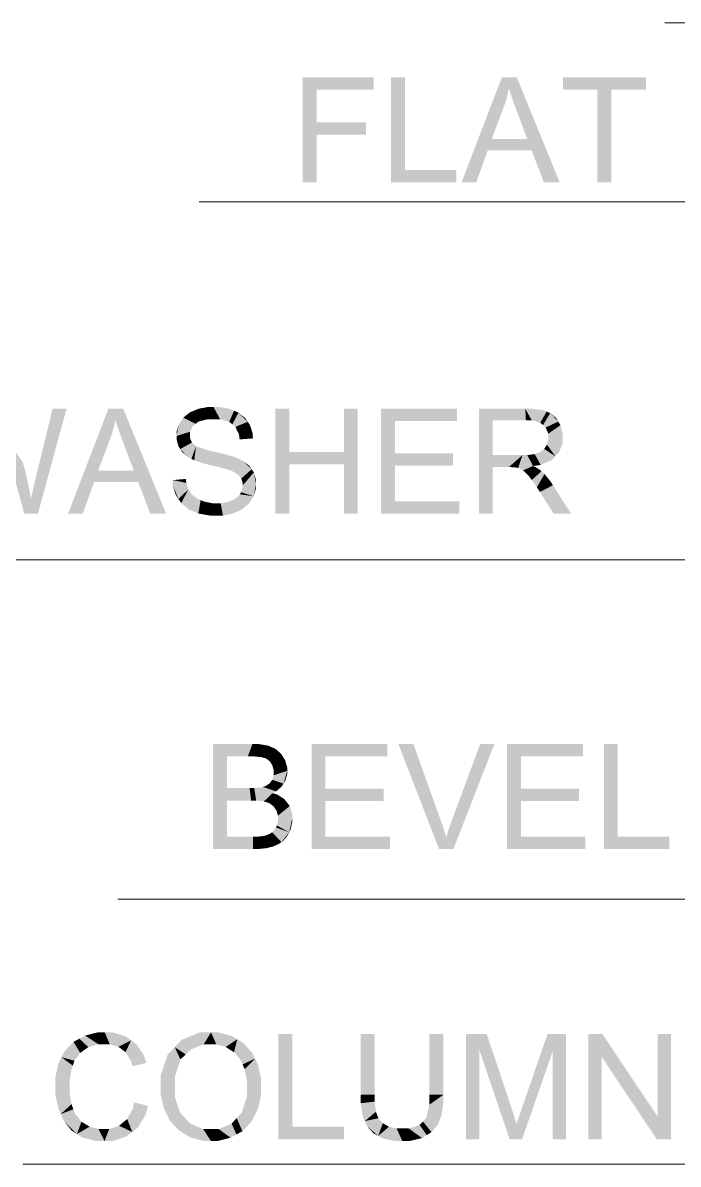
# Model space of a CAD drawing. Header units: millimetres. Extents: x 2 to 579, y 1 to 405.
# Drawn here: x 168.24 to 173.63, y 101.98 to 111.36 of the extents above; entities that cross this region are included whole.
import ezdxf

# ---------------------------------------------------------------- set-up
doc = ezdxf.new("R2010")
doc.units = ezdxf.units.MM
doc.linetypes.add('XKITLINE00', pattern=[0])
doc.layers.add('LinkedObject', color=7, linetype='Continuous', lineweight=0)

# ---------------------------------------------------------------- blocks, each defined once
blk = doc.blocks.new('*A4')
at = {"layer": 'LinkedObject'}
for points in [[(170.6577, 110.5455), (170.5437, 110.0513), (170.5437, 110.9153)], [(170.6577, 110.5455), (170.5437, 110.9153), (170.6577, 110.8133)], [(171.126, 110.8133), (170.5437, 110.9153), (171.126, 110.9153)], [(170.6577, 110.8133), (170.5437, 110.9153), (171.126, 110.8133)], [(171.3835, 110.9153), (171.2694, 110.0513), (171.2694, 110.9153)], [(171.3835, 110.1532), (171.2694, 110.0513), (171.3835, 110.9153)], [(172.1821, 110.9153), (172.1935, 110.6592), (171.8503, 110.0513)], [(172.1935, 110.6592), (172.1821, 110.9153), (172.2083, 110.7002)], [(172.2083, 110.7002), (172.1821, 110.9153), (172.2316, 110.7829)], [(172.2316, 110.7829), (172.1821, 110.9153), (172.2401, 110.8245)], [(172.3052, 110.9153), (172.2401, 110.8245), (172.1821, 110.9153)], [(172.2401, 110.8245), (172.3052, 110.9153), (172.2504, 110.7893)], [(172.2504, 110.7893), (172.3052, 110.9153), (172.2811, 110.6994)], [(172.2811, 110.6994), (172.3052, 110.9153), (172.3014, 110.6448)], [(172.3014, 110.6448), (172.3052, 110.9153), (172.3918, 110.4064)], [(172.3918, 110.4064), (172.3052, 110.9153), (172.4274, 110.3131)], [(172.4274, 110.3131), (172.3052, 110.9153), (172.6575, 110.0513)], [(172.6846, 110.9153), (172.9689, 110.8133), (172.6846, 110.8133)], [(173.0829, 110.8133), (172.9689, 110.8133), (172.6846, 110.9153)], [(173.0829, 110.8133), (172.6846, 110.9153), (173.3689, 110.9153)], [(173.0829, 110.8133), (173.3689, 110.9153), (173.3689, 110.8133)], [(172.9689, 110.0513), (173.0829, 110.8133), (173.0829, 110.0513)], [(172.9689, 110.8133), (173.0829, 110.8133), (172.9689, 110.0513)], [(171.8503, 110.0513), (172.1935, 110.6592), (172.0982, 110.4064)], [(170.6577, 110.4435), (170.5437, 110.0513), (170.6577, 110.5455)], [(171.0629, 110.4435), (170.6577, 110.5455), (171.0629, 110.5455)], [(170.6577, 110.4435), (170.6577, 110.5455), (171.0629, 110.4435)], [(170.5437, 110.0513), (170.6577, 110.4435), (170.6577, 110.0513)], [(172.0658, 110.3131), (171.8503, 110.0513), (172.0982, 110.4064)], [(172.0982, 110.4064), (172.4274, 110.3131), (172.0658, 110.3131)], [(172.3918, 110.4064), (172.4274, 110.3131), (172.0982, 110.4064)], [(171.8503, 110.0513), (172.0658, 110.3131), (171.971, 110.0513)], [(172.4274, 110.3131), (172.6575, 110.0513), (172.5274, 110.0513)], [(171.2694, 110.0513), (171.3835, 110.1532), (171.8085, 110.0513)], [(171.8085, 110.0513), (171.3835, 110.1532), (171.8085, 110.1532)], [(168.5996, 108.1887), (168.3496, 107.6332), (168.4847, 108.1887)], [(168.3637, 107.3247), (168.3496, 107.6332), (168.5996, 108.1887)], [(168.9437, 108.1887), (168.9552, 107.9326), (168.6119, 107.3247)], [(168.9552, 107.9326), (168.9437, 108.1887), (168.9699, 107.9736)], [(168.9699, 107.9736), (168.9437, 108.1887), (168.9932, 108.0563)], [(168.9932, 108.0563), (168.9437, 108.1887), (169.0018, 108.098)], [(169.0668, 108.1887), (169.0018, 108.098), (168.9437, 108.1887)], [(169.0018, 108.098), (169.0668, 108.1887), (169.0121, 108.0627)], [(169.0121, 108.0627), (169.0668, 108.1887), (169.0427, 107.9728)], [(169.0427, 107.9728), (169.0668, 108.1887), (169.063, 107.9182)], [(169.063, 107.9182), (169.0668, 108.1887), (169.1534, 107.6798)], [(169.1534, 107.6798), (169.0668, 108.1887), (169.189, 107.5865)], [(169.189, 107.5865), (169.0668, 108.1887), (169.4192, 107.3247)], [(169.6148, 108.1591), (169.6622, 108.0642), (169.5607, 108.1159)], [(169.6859, 108.0833), (169.6148, 108.1591), (169.6505, 108.1739)], [(169.6622, 108.0642), (169.6148, 108.1591), (169.6859, 108.0833)], [(169.6861, 108.1886), (169.7614, 108.1023), (169.6505, 108.1739)], [(169.6505, 108.1739), (169.7614, 108.1023), (169.6859, 108.0833)], [(169.7653, 108.2034), (169.7614, 108.1023), (169.6861, 108.1886)], [(169.8088, 108.2034), (169.7614, 108.1023), (169.7653, 108.2034)], [(169.7614, 108.1023), (169.8088, 108.2034), (169.8132, 108.1023)], [(169.8088, 108.2034), (169.863, 108.1023), (169.8132, 108.1023)], [(169.9414, 108.1879), (169.8088, 108.2034), (169.8568, 108.2034)], [(169.9781, 108.1724), (169.8088, 108.2034), (169.9414, 108.1879)], [(169.9382, 108.0813), (169.8088, 108.2034), (169.9781, 108.1724)], [(169.863, 108.1023), (169.8088, 108.2034), (169.9382, 108.0813)], [(169.9781, 108.1724), (169.9637, 108.0604), (169.9382, 108.0813)], [(170.0147, 108.1569), (169.9637, 108.0604), (169.9781, 108.1724)], [(169.9637, 108.0604), (170.0147, 108.1569), (169.9892, 108.0394)], [(169.9892, 108.0394), (170.0147, 108.1569), (170.0908, 108.0813)], [(170.0908, 108.0813), (170.0147, 108.1569), (170.0711, 108.1114)], [(170.433, 107.8336), (170.3189, 107.3247), (170.3189, 108.1887)], [(170.433, 107.8336), (170.3189, 108.1887), (170.433, 108.1887)], [(170.9963, 108.1887), (170.8823, 107.8336), (170.8823, 108.1887)], [(170.8823, 107.7316), (170.8823, 107.8336), (170.9963, 108.1887)], [(170.8823, 107.7316), (170.9963, 108.1887), (170.9963, 107.3247)], [(171.3022, 107.8223), (171.1881, 107.3247), (171.1881, 108.1887)], [(171.3022, 107.8223), (171.1881, 108.1887), (171.3022, 108.0867)], [(171.8128, 108.0867), (171.1881, 108.1887), (171.8128, 108.1887)], [(171.3022, 108.0867), (171.1881, 108.1887), (171.8128, 108.0867)], [(172.1066, 107.8076), (171.9925, 107.3247), (171.9925, 108.1887)], [(171.9925, 108.1887), (172.1066, 108.0936), (172.1066, 107.8076)], [(172.3796, 108.0936), (171.9925, 108.1887), (172.3749, 108.1887)], [(172.1066, 108.0936), (171.9925, 108.1887), (172.3796, 108.0936)], [(172.3749, 108.1887), (172.4276, 108.0936), (172.3796, 108.0936)], [(172.5202, 108.177), (172.3749, 108.1887), (172.4325, 108.1887)], [(172.5502, 108.1654), (172.3749, 108.1887), (172.5202, 108.177)], [(172.4978, 108.0739), (172.3749, 108.1887), (172.5502, 108.1654)], [(172.4276, 108.0936), (172.3749, 108.1887), (172.4978, 108.0739)], [(172.5502, 108.1654), (172.52, 108.0541), (172.4978, 108.0739)], [(172.5802, 108.1538), (172.52, 108.0541), (172.5502, 108.1654)], [(172.52, 108.0541), (172.5802, 108.1538), (172.5423, 108.0344)], [(172.5423, 108.0344), (172.5802, 108.1538), (172.6461, 108.0832)], [(172.6461, 108.0832), (172.5802, 108.1538), (172.6282, 108.1126)], [(169.5421, 108.0874), (169.5051, 107.965), (169.5236, 108.059)], [(169.6385, 108.0452), (169.5051, 107.965), (169.5421, 108.0874)], [(169.5236, 108.059), (169.5051, 107.965), (169.5051, 107.9978)], [(169.5607, 108.1159), (169.6622, 108.0642), (169.5421, 108.0874)], [(169.5421, 108.0874), (169.6622, 108.0642), (169.6385, 108.0452)], [(170.0908, 108.0813), (170.019, 107.9774), (169.9892, 108.0394)], [(170.1105, 108.0512), (170.019, 107.9774), (170.0908, 108.0813)], [(172.6461, 108.0832), (172.5645, 107.984), (172.5423, 108.0344)], [(172.664, 108.0537), (172.5645, 107.984), (172.6461, 108.0832)], [(172.682, 107.9886), (172.5645, 107.984), (172.664, 108.0537)], [(168.2386, 107.7509), (168.252, 107.3247), (168.0715, 107.9827)], [(169.6148, 107.9994), (169.5051, 107.965), (169.6385, 108.0452)], [(169.5051, 107.965), (169.6148, 107.9994), (169.6148, 107.9726)], [(169.6148, 107.9493), (169.5051, 107.965), (169.6148, 107.9726)], [(169.5051, 107.965), (169.6148, 107.9493), (169.5051, 107.9353)], [(170.1317, 107.9831), (170.019, 107.9774), (170.1105, 108.0512)], [(170.1332, 107.945), (170.019, 107.9774), (170.1317, 107.9831)], [(170.019, 107.9774), (170.1332, 107.945), (170.0235, 107.9364)], [(172.682, 107.9529), (172.5645, 107.984), (172.682, 107.9886)], [(172.5645, 107.984), (172.682, 107.9529), (172.5645, 107.9533)], [(168.6119, 107.3247), (168.9552, 107.9326), (168.8599, 107.6798)], [(169.5051, 107.9353), (169.6148, 107.9493), (169.5202, 107.8814)], [(169.5202, 107.8814), (169.6148, 107.9493), (169.5353, 107.8574)], [(169.5353, 107.8574), (169.6148, 107.9493), (169.6316, 107.911)], [(169.6316, 107.911), (169.5964, 107.7931), (169.5353, 107.8574)], [(169.6484, 107.8959), (169.5964, 107.7931), (169.6316, 107.911)], [(169.5964, 107.7931), (169.6484, 107.8959), (169.6273, 107.7769)], [(169.6273, 107.7769), (169.6484, 107.8959), (169.6648, 107.8809)], [(169.6273, 107.7769), (169.6648, 107.8809), (169.6511, 107.7642)], [(169.6511, 107.7642), (169.6648, 107.8809), (169.7343, 107.7372)], [(169.7343, 107.7372), (169.6648, 107.8809), (169.751, 107.8501)], [(172.5415, 107.8757), (172.6226, 107.7979), (172.53, 107.8579)], [(172.553, 107.8936), (172.6226, 107.7979), (172.5415, 107.8757)], [(172.553, 107.8936), (172.682, 107.9529), (172.6226, 107.7979)], [(172.5645, 107.9324), (172.682, 107.9529), (172.553, 107.8936)], [(172.682, 107.9529), (172.5645, 107.9324), (172.5645, 107.9533)], [(172.6226, 107.7979), (172.682, 107.9529), (172.6523, 107.8295)], [(172.6523, 107.8295), (172.682, 107.9529), (172.682, 107.907)], [(169.5353, 107.8574), (169.5964, 107.7931), (169.5504, 107.8333)], [(169.7343, 107.7372), (169.751, 107.8501), (169.7938, 107.7229)], [(169.7938, 107.7229), (169.751, 107.8501), (169.8206, 107.8343)], [(169.7938, 107.7229), (169.8206, 107.8343), (169.8533, 107.7086)], [(169.8533, 107.7086), (169.8206, 107.8343), (169.8902, 107.8186)], [(169.8533, 107.7086), (169.8902, 107.8186), (169.9301, 107.6875)], [(169.9301, 107.6875), (169.8902, 107.8186), (169.9475, 107.6808)], [(169.9475, 107.6808), (169.8902, 107.8186), (169.9746, 107.6704)], [(169.9858, 107.791), (169.9746, 107.6704), (169.8902, 107.8186)], [(170.0117, 107.7792), (169.9746, 107.6704), (169.9858, 107.791)], [(169.9746, 107.6704), (170.0117, 107.7792), (170.0136, 107.645)], [(170.0136, 107.645), (170.0117, 107.7792), (170.0495, 107.7619)], [(170.433, 107.7316), (170.3189, 107.3247), (170.433, 107.8336)], [(170.433, 107.8336), (170.8823, 107.7316), (170.433, 107.7316)], [(170.8823, 107.8336), (170.8823, 107.7316), (170.433, 107.8336)], [(171.3022, 107.7204), (171.1881, 107.3247), (171.3022, 107.8223)], [(171.7808, 107.7204), (171.3022, 107.8223), (171.7808, 107.8223)], [(171.3022, 107.7204), (171.3022, 107.8223), (171.7808, 107.7204)], [(172.1066, 107.8076), (172.1066, 107.7083), (171.9925, 107.3247)], [(172.2389, 107.7083), (172.1066, 107.8076), (172.3519, 107.8076)], [(172.1066, 107.7083), (172.1066, 107.8076), (172.2389, 107.7083)], [(172.2389, 107.7083), (172.3519, 107.8076), (172.261, 107.7083)], [(172.261, 107.7083), (172.3519, 107.8076), (172.2928, 107.7062)], [(172.2928, 107.7062), (172.3519, 107.8076), (172.3025, 107.7042)], [(172.3025, 107.7042), (172.3519, 107.8076), (172.3157, 107.7009)], [(172.3157, 107.7009), (172.3519, 107.8076), (172.3418, 107.6895)], [(172.3418, 107.6895), (172.3519, 107.8076), (172.391, 107.8076)], [(172.3418, 107.6895), (172.391, 107.8076), (172.3546, 107.6812)], [(172.391, 107.8076), (172.439, 107.7178), (172.3546, 107.6812)], [(172.4523, 107.8158), (172.439, 107.7178), (172.391, 107.8076)], [(172.439, 107.7178), (172.4523, 107.8158), (172.5011, 107.7263)], [(172.4744, 107.8239), (172.6226, 107.7979), (172.4523, 107.8158)], [(172.5928, 107.7664), (172.4523, 107.8158), (172.6226, 107.7979)], [(172.5011, 107.7263), (172.4523, 107.8158), (172.5928, 107.7664)], [(172.4964, 107.832), (172.6226, 107.7979), (172.4744, 107.8239)], [(172.6226, 107.7979), (172.4964, 107.832), (172.53, 107.8579)], [(168.2617, 107.6696), (168.252, 107.3247), (168.2386, 107.7509)], [(168.8274, 107.5865), (168.6119, 107.3247), (168.8599, 107.6798)], [(168.8599, 107.6798), (169.189, 107.5865), (168.8274, 107.5865)], [(169.1534, 107.6798), (169.189, 107.5865), (168.8599, 107.6798)], [(170.0136, 107.645), (170.0495, 107.7619), (170.0255, 107.6298)], [(170.0255, 107.6298), (170.0495, 107.7619), (170.0375, 107.6146)], [(170.0495, 107.7619), (170.1232, 107.6912), (170.0375, 107.6146)], [(170.0375, 107.6146), (170.1232, 107.6912), (170.0494, 107.5792)], [(170.0494, 107.5792), (170.1232, 107.6912), (170.1411, 107.6646)], [(170.1232, 107.6912), (170.0495, 107.7619), (170.1052, 107.7179)], [(170.3189, 107.3247), (170.433, 107.7316), (170.433, 107.3247)], [(170.8823, 107.7316), (170.9963, 107.3247), (170.8823, 107.3247)], [(171.3022, 107.4266), (171.1881, 107.3247), (171.3022, 107.7204)], [(171.9925, 107.3247), (172.1066, 107.7083), (172.1066, 107.3247)], [(172.3546, 107.6812), (172.439, 107.7178), (172.3674, 107.673)], [(172.439, 107.7178), (172.3963, 107.6441), (172.3674, 107.673)], [(172.4617, 107.7069), (172.3963, 107.6441), (172.439, 107.7178)], [(172.3963, 107.6441), (172.4617, 107.7069), (172.4125, 107.6235)], [(172.4125, 107.6235), (172.4617, 107.7069), (172.4287, 107.6029)], [(172.4287, 107.6029), (172.4617, 107.7069), (172.5079, 107.6748)], [(172.5079, 107.6748), (172.4617, 107.7069), (172.4961, 107.6854)], [(168.2955, 107.5169), (168.252, 107.3247), (168.2617, 107.6696)], [(168.3496, 107.6332), (168.3637, 107.3247), (168.3364, 107.5802)], [(168.6119, 107.3247), (168.8274, 107.5865), (168.7326, 107.3247)], [(169.189, 107.5865), (169.4192, 107.3247), (169.2891, 107.3247)], [(169.5849, 107.579), (169.4731, 107.602), (169.5811, 107.6115)], [(169.4731, 107.602), (169.5204, 107.4469), (169.4743, 107.5587)], [(169.5849, 107.579), (169.5204, 107.4469), (169.4731, 107.602)], [(170.0494, 107.5792), (170.1411, 107.6646), (170.0494, 107.5589)], [(170.0494, 107.5589), (170.1411, 107.6646), (170.0494, 107.5388)], [(170.1411, 107.6646), (170.1591, 107.5685), (170.0494, 107.5388)], [(170.1591, 107.5685), (170.1411, 107.6646), (170.1591, 107.6032)], [(172.5079, 107.6748), (172.4699, 107.5433), (172.4287, 107.6029)], [(172.5329, 107.6518), (172.4699, 107.5433), (172.5079, 107.6748)], [(172.5802, 107.5943), (172.4699, 107.5433), (172.5329, 107.6518)], [(172.4699, 107.5433), (172.5802, 107.5943), (172.4949, 107.5044)], [(172.4949, 107.5044), (172.5802, 107.5943), (172.6024, 107.5598)], [(168.3063, 107.4455), (168.252, 107.3247), (168.2955, 107.5169)], [(168.3364, 107.5802), (168.3637, 107.3247), (168.3147, 107.4863)], [(169.4743, 107.5587), (169.5204, 107.4469), (169.4979, 107.4812)], [(169.6027, 107.5258), (169.5204, 107.4469), (169.5849, 107.579)], [(169.5204, 107.4469), (169.6027, 107.5258), (169.5429, 107.4126)], [(169.5429, 107.4126), (169.6027, 107.5258), (169.6049, 107.3612)], [(169.6166, 107.5049), (169.6049, 107.3612), (169.6027, 107.5258)], [(169.6306, 107.4841), (169.6049, 107.3612), (169.6166, 107.5049)], [(170.0372, 107.5018), (170.1394, 107.4691), (170.025, 107.4849)], [(170.0372, 107.5018), (170.1591, 107.5685), (170.1394, 107.4691)], [(170.0494, 107.5388), (170.1591, 107.5685), (170.0372, 107.5018)], [(170.1394, 107.4691), (170.1591, 107.5685), (170.1591, 107.534)], [(172.4949, 107.5044), (172.6024, 107.5598), (172.609, 107.3247)], [(172.609, 107.3247), (172.6024, 107.5598), (172.7518, 107.3247)], [(168.3063, 107.4455), (168.3637, 107.3247), (168.252, 107.3247)], [(168.3147, 107.4863), (168.3637, 107.3247), (168.3063, 107.4455)], [(169.6306, 107.4841), (169.6444, 107.3441), (169.6049, 107.3612)], [(169.6739, 107.4505), (169.6444, 107.3441), (169.6306, 107.4841)], [(169.6444, 107.3441), (169.6739, 107.4505), (169.684, 107.3271)], [(169.7033, 107.4376), (169.684, 107.3271), (169.6739, 107.4505)], [(169.7327, 107.4248), (169.684, 107.3271), (169.7033, 107.4376)], [(169.7327, 107.4248), (169.782, 107.31), (169.684, 107.3271)], [(169.7988, 107.4119), (169.782, 107.31), (169.7327, 107.4248)], [(169.7988, 107.4119), (169.8405, 107.31), (169.782, 107.31)], [(169.8355, 107.4119), (169.8405, 107.31), (169.7988, 107.4119)], [(169.8355, 107.4119), (169.8866, 107.31), (169.8405, 107.31)], [(169.8681, 107.4119), (169.8866, 107.31), (169.8355, 107.4119)], [(169.9257, 107.4217), (170.0066, 107.3438), (169.8681, 107.4119)], [(169.8681, 107.4119), (170.0066, 107.3438), (169.8866, 107.31)], [(169.9507, 107.4314), (170.1, 107.4082), (169.9257, 107.4217)], [(170.0435, 107.3608), (169.9257, 107.4217), (170.1, 107.4082)], [(170.0066, 107.3438), (169.9257, 107.4217), (170.0435, 107.3608)], [(169.9756, 107.4412), (170.1, 107.4082), (169.9507, 107.4314)], [(170.0128, 107.4679), (170.1197, 107.4386), (169.9756, 107.4412)], [(169.9756, 107.4412), (170.1197, 107.4386), (170.1, 107.4082)], [(170.025, 107.4849), (170.1394, 107.4691), (170.0128, 107.4679)], [(170.1197, 107.4386), (170.0128, 107.4679), (170.1394, 107.4691)], [(171.1881, 107.3247), (171.3022, 107.4266), (171.8327, 107.3247)], [(171.8327, 107.3247), (171.3022, 107.4266), (171.8327, 107.4266)], [(169.8866, 107.31), (170.0066, 107.3438), (169.9697, 107.3269)], [(169.8047, 105.4313), (169.9187, 104.9665), (169.8047, 104.5673)], [(169.9187, 105.0684), (169.9187, 104.9665), (169.8047, 105.4313)], [(169.8047, 105.4313), (169.9187, 105.3294), (169.9187, 105.0684)], [(170.0918, 105.3294), (169.8047, 105.4313), (170.129, 105.4313)], [(169.9187, 105.3294), (169.8047, 105.4313), (170.0918, 105.3294)], [(170.0918, 105.3294), (170.129, 105.4313), (170.1384, 105.3294)], [(170.129, 105.4313), (170.2043, 105.3233), (170.1384, 105.3294)], [(170.1785, 105.4313), (170.2043, 105.3233), (170.129, 105.4313)], [(170.2579, 105.4182), (170.2043, 105.3233), (170.1785, 105.4313)], [(170.73, 105.065), (170.616, 104.5673), (170.616, 105.4313)], [(170.73, 105.065), (170.616, 105.4313), (170.73, 105.3294)], [(171.2406, 105.3294), (170.616, 105.4313), (171.2406, 105.4313)], [(170.73, 105.3294), (170.616, 105.4313), (171.2406, 105.3294)], [(171.454, 105.4313), (171.6647, 104.5673), (171.3301, 105.4313)], [(171.6786, 104.8034), (171.6647, 104.5673), (171.454, 105.4313)], [(172.1204, 105.4313), (171.7705, 104.8034), (172.0035, 105.4313)], [(171.7833, 104.5673), (171.7705, 104.8034), (172.1204, 105.4313)], [(172.3388, 105.065), (172.2247, 104.5673), (172.2247, 105.4313)], [(172.3388, 105.065), (172.2247, 105.4313), (172.3388, 105.3294)], [(172.8494, 105.3294), (172.2247, 105.4313), (172.8494, 105.4313)], [(172.3388, 105.3294), (172.2247, 105.4313), (172.8494, 105.3294)], [(173.1362, 105.4313), (173.0222, 104.5673), (173.0222, 105.4313)], [(173.1362, 104.6693), (173.0222, 104.5673), (173.1362, 105.4313)], [(170.2043, 105.3233), (170.2579, 105.4182), (170.2235, 105.3173)], [(170.2235, 105.3173), (170.2579, 105.4182), (170.2427, 105.3112)], [(170.2427, 105.3112), (170.2579, 105.4182), (170.2879, 105.4051)], [(170.2879, 105.4051), (170.2722, 105.2889), (170.2427, 105.3112)], [(170.3178, 105.392), (170.2722, 105.2889), (170.2879, 105.4051)], [(170.3647, 105.3516), (170.2722, 105.2889), (170.3178, 105.392)], [(170.3816, 105.3243), (170.2722, 105.2889), (170.3647, 105.3516)], [(170.2722, 105.2889), (170.3816, 105.3243), (170.2825, 105.2725)], [(170.3816, 105.3243), (170.2929, 105.2562), (170.2825, 105.2725)], [(170.2929, 105.2562), (170.3816, 105.3243), (170.3032, 105.2183)], [(170.3032, 105.2183), (170.3816, 105.3243), (170.4155, 105.2103)], [(170.4155, 105.24), (170.3816, 105.3243), (170.3986, 105.2971)], [(170.4155, 105.2103), (170.3816, 105.3243), (170.4155, 105.24)], [(170.2921, 105.1365), (170.4155, 105.2103), (170.3855, 105.1059)], [(170.3032, 105.1742), (170.4155, 105.2103), (170.2921, 105.1365)], [(170.4155, 105.2103), (170.3032, 105.1968), (170.3032, 105.2183)], [(170.3032, 105.1968), (170.4155, 105.2103), (170.3032, 105.1742)], [(170.3855, 105.1059), (170.4155, 105.2103), (170.4005, 105.1304)], [(170.4005, 105.1304), (170.4155, 105.2103), (170.4155, 105.1826)], [(170.1189, 104.9665), (169.9187, 105.0684), (170.1059, 105.0684)], [(169.9187, 104.9665), (169.9187, 105.0684), (170.1189, 104.9665)], [(170.1603, 104.9665), (170.1059, 105.0684), (170.144, 105.0684)], [(170.1189, 104.9665), (170.1059, 105.0684), (170.1603, 104.9665)], [(170.1987, 105.0734), (170.2949, 105.027), (170.144, 105.0684)], [(170.144, 105.0684), (170.2949, 105.027), (170.1603, 104.9665)], [(170.2152, 105.0784), (170.3252, 105.042), (170.1987, 105.0734)], [(170.2949, 105.027), (170.1987, 105.0734), (170.3252, 105.042)], [(170.237, 105.0849), (170.3252, 105.042), (170.2152, 105.0784)], [(170.27, 105.1064), (170.3252, 105.042), (170.237, 105.0849)], [(170.3855, 105.1059), (170.27, 105.1064), (170.2921, 105.1365)], [(170.3705, 105.0815), (170.27, 105.1064), (170.3855, 105.1059)], [(170.3252, 105.042), (170.27, 105.1064), (170.3705, 105.0815)], [(170.73, 104.963), (170.616, 104.5673), (170.73, 105.065)], [(171.2087, 104.963), (170.73, 105.065), (171.2087, 105.065)], [(170.73, 104.963), (170.73, 105.065), (171.2087, 104.963)], [(172.3388, 104.963), (172.2247, 104.5673), (172.3388, 105.065)], [(172.8174, 104.963), (172.3388, 105.065), (172.8174, 105.065)], [(172.3388, 104.963), (172.3388, 105.065), (172.8174, 104.963)], [(169.8047, 104.5673), (169.9187, 104.9665), (169.9187, 104.6693)], [(170.1603, 104.9665), (170.2949, 105.027), (170.2236, 104.9593)], [(170.2949, 105.027), (170.2456, 104.952), (170.2236, 104.9593)], [(170.2456, 104.952), (170.2949, 105.027), (170.2676, 104.9448)], [(170.2676, 104.9448), (170.2949, 105.027), (170.3021, 104.9197)], [(170.394, 104.9763), (170.2949, 105.027), (170.334, 105.0155)], [(170.3021, 104.9197), (170.2949, 105.027), (170.394, 104.9763)], [(170.3021, 104.9197), (170.394, 104.9763), (170.3145, 104.9019)], [(170.3145, 104.9019), (170.394, 104.9763), (170.327, 104.8841)], [(170.327, 104.8841), (170.394, 104.9763), (170.415, 104.9486)], [(170.73, 104.6693), (170.616, 104.5673), (170.73, 104.963)], [(172.3388, 104.6693), (172.2247, 104.5673), (172.3388, 104.963)], [(170.415, 104.9486), (170.3395, 104.842), (170.327, 104.8841)], [(170.436, 104.9209), (170.3395, 104.842), (170.415, 104.9486)], [(170.457, 104.8555), (170.3395, 104.842), (170.436, 104.9209)], [(170.3309, 104.7608), (170.457, 104.8178), (170.4313, 104.7049)], [(170.3395, 104.7972), (170.457, 104.8178), (170.3309, 104.7608)], [(170.457, 104.8178), (170.3395, 104.842), (170.457, 104.8555)], [(170.3395, 104.842), (170.457, 104.8178), (170.3395, 104.8179)], [(170.457, 104.8178), (170.3395, 104.7972), (170.3395, 104.8179)], [(170.4313, 104.7049), (170.457, 104.8178), (170.4442, 104.731)], [(170.4442, 104.731), (170.457, 104.8178), (170.457, 104.7874)], [(171.6922, 104.7657), (171.6647, 104.5673), (171.6786, 104.8034)], [(171.7573, 104.768), (171.7833, 104.5673), (171.734, 104.6973)], [(171.7705, 104.8034), (171.7833, 104.5673), (171.7573, 104.768)], [(170.2734, 104.5817), (170.2124, 104.6734), (170.2322, 104.6769)], [(170.2653, 104.6887), (170.3491, 104.6103), (170.2322, 104.6769)], [(170.2322, 104.6769), (170.3491, 104.6103), (170.2734, 104.5817)], [(170.368, 104.6245), (170.2653, 104.6887), (170.2919, 104.7052)], [(170.3491, 104.6103), (170.2653, 104.6887), (170.368, 104.6245)], [(170.3138, 104.7293), (170.4313, 104.7049), (170.2919, 104.7052)], [(170.2919, 104.7052), (170.4313, 104.7049), (170.368, 104.6245)], [(170.3223, 104.745), (170.4313, 104.7049), (170.3138, 104.7293)], [(170.4313, 104.7049), (170.3223, 104.745), (170.3309, 104.7608)], [(170.368, 104.6245), (170.4313, 104.7049), (170.3869, 104.6386)], [(170.3869, 104.6386), (170.4313, 104.7049), (170.4185, 104.6788)], [(171.7149, 104.6949), (171.6647, 104.5673), (171.6922, 104.7657)], [(171.724, 104.6619), (171.6647, 104.5673), (171.7149, 104.6949)], [(171.734, 104.6973), (171.7833, 104.5673), (171.724, 104.6619)], [(169.9187, 104.6693), (170.1341, 104.5673), (169.8047, 104.5673)], [(170.1344, 104.6693), (170.1341, 104.5673), (169.9187, 104.6693)], [(170.1344, 104.6693), (170.1753, 104.5673), (170.1341, 104.5673)], [(170.1622, 104.6693), (170.1753, 104.5673), (170.1344, 104.6693)], [(170.2012, 104.6713), (170.245, 104.5745), (170.1622, 104.6693)], [(170.1622, 104.6693), (170.245, 104.5745), (170.1753, 104.5673)], [(170.2124, 104.6734), (170.245, 104.5745), (170.2012, 104.6713)], [(170.245, 104.5745), (170.2124, 104.6734), (170.2734, 104.5817)], [(170.2734, 104.5817), (170.3491, 104.6103), (170.3019, 104.589)], [(170.616, 104.5673), (170.73, 104.6693), (171.2605, 104.5673)], [(171.2605, 104.5673), (170.73, 104.6693), (171.2605, 104.6693)], [(171.6647, 104.5673), (171.724, 104.6619), (171.7833, 104.5673)], [(172.2247, 104.5673), (172.3388, 104.6693), (172.8693, 104.5673)], [(172.8693, 104.5673), (172.3388, 104.6693), (172.8693, 104.6693)], [(173.0222, 104.5673), (173.1362, 104.6693), (173.5613, 104.5673)], [(173.5613, 104.5673), (173.1362, 104.6693), (173.5613, 104.6693)], [(168.7047, 103.0073), (168.7118, 102.8902), (168.6572, 102.9813)], [(168.7523, 103.0334), (168.8619, 102.9618), (168.7047, 103.0073)], [(168.7047, 103.0073), (168.8619, 102.9618), (168.7786, 102.938)], [(168.7118, 102.8902), (168.7047, 103.0073), (168.7452, 102.9141)], [(168.7452, 102.9141), (168.7047, 103.0073), (168.7786, 102.938)], [(168.8569, 103.0595), (168.8619, 102.9618), (168.7523, 103.0334)], [(168.914, 103.0595), (168.8619, 102.9618), (168.8569, 103.0595)], [(168.8619, 102.9618), (168.914, 103.0595), (168.9116, 102.9618)], [(168.914, 103.0595), (168.9549, 102.9618), (168.9116, 102.9618)], [(169.0877, 103.0265), (168.914, 103.0595), (168.9788, 103.0595)], [(169.1318, 102.9935), (168.914, 103.0595), (169.0877, 103.0265)], [(169.0268, 102.9403), (168.914, 103.0595), (169.1318, 102.9935)], [(168.9549, 102.9618), (168.914, 103.0595), (169.0268, 102.9403)], [(169.0268, 102.9403), (169.1318, 102.9935), (169.0554, 102.9188)], [(169.1318, 102.9935), (169.0839, 102.8973), (169.0554, 102.9188)], [(169.0839, 102.8973), (169.1318, 102.9935), (169.1275, 102.8286)], [(169.1275, 102.8286), (169.1318, 102.9935), (169.2549, 102.808)], [(169.2375, 102.8677), (169.1318, 102.9935), (169.176, 102.9605)], [(169.2549, 102.808), (169.1318, 102.9935), (169.2375, 102.8677)], [(169.6972, 103.0595), (169.4904, 102.9379), (169.5482, 102.9987)], [(169.7886, 103.0595), (169.4904, 102.9379), (169.6972, 103.0595)], [(169.7284, 102.961), (169.4904, 102.9379), (169.7886, 103.0595)], [(169.7284, 102.961), (169.7886, 103.0595), (169.7891, 102.961)], [(169.7886, 103.0595), (169.8319, 102.961), (169.7891, 102.961)], [(169.9562, 103.0309), (169.7886, 103.0595), (169.8484, 103.0595)], [(170.0042, 103.0024), (169.7886, 103.0595), (169.9562, 103.0309)], [(169.909, 102.9393), (169.7886, 103.0595), (170.0042, 103.0024)], [(169.8319, 102.961), (169.7886, 103.0595), (169.909, 102.9393)], [(169.909, 102.9393), (170.0042, 103.0024), (169.9434, 102.9177)], [(170.0042, 103.0024), (169.9777, 102.8961), (169.9434, 102.9177)], [(169.9777, 102.8961), (170.0042, 103.0024), (170.0299, 102.8351)], [(170.1254, 102.8941), (170.0042, 103.0024), (170.0522, 102.9738)], [(170.1506, 102.8431), (170.0042, 103.0024), (170.1254, 102.8941)], [(170.0299, 102.8351), (170.0042, 103.0024), (170.1506, 102.8431)], [(170.4576, 103.0448), (170.3435, 102.1808), (170.3435, 103.0448)], [(170.4576, 102.2827), (170.3435, 102.1808), (170.4576, 103.0448)], [(171.1349, 103.0448), (171.0209, 102.5456), (171.0209, 103.0448)], [(171.1349, 102.546), (171.0209, 102.5456), (171.1349, 103.0448)], [(171.7, 103.0448), (171.5859, 102.546), (171.5859, 103.0448)], [(171.7, 102.5456), (171.5859, 102.546), (171.7, 103.0448)], [(171.8866, 103.0448), (171.9963, 102.9161), (171.8866, 102.1808)], [(171.9963, 102.9161), (171.8866, 103.0448), (172.0581, 103.0448)], [(171.9963, 102.9161), (172.0581, 103.0448), (172.2457, 102.1808)], [(172.2457, 102.1808), (172.0581, 103.0448), (172.2623, 102.4335)], [(172.5571, 103.0448), (172.6003, 102.904), (172.3496, 102.4441)], [(172.71, 103.0448), (172.6003, 102.904), (172.5571, 103.0448)], [(172.6003, 102.1808), (172.71, 103.0448), (172.71, 102.1808)], [(172.6003, 102.904), (172.71, 103.0448), (172.6003, 102.1808)], [(172.8932, 103.0448), (173.0029, 102.859), (172.8932, 102.1808)], [(173.0029, 102.859), (172.8932, 103.0448), (173.0105, 103.0448)], [(173.0029, 102.859), (173.0105, 103.0448), (173.4558, 102.1808)], [(173.4558, 102.1808), (173.0105, 103.0448), (173.4634, 102.3666)], [(173.5731, 103.0448), (173.4634, 102.3666), (173.4634, 103.0448)], [(173.5731, 102.1808), (173.4634, 102.3666), (173.5731, 103.0448)], [(168.5839, 102.9049), (168.7118, 102.8902), (168.5582, 102.8547)], [(168.5582, 102.8547), (168.7118, 102.8902), (168.6648, 102.8261)], [(168.6572, 102.9813), (168.7118, 102.8902), (168.5839, 102.9049)], [(169.4904, 102.9379), (169.375, 102.6013), (169.4327, 102.8771)], [(169.5363, 102.836), (169.375, 102.6013), (169.4904, 102.9379)], [(169.6239, 102.9193), (169.4904, 102.9379), (169.7284, 102.961)], [(169.4904, 102.9379), (169.6239, 102.9193), (169.5801, 102.8777)], [(169.5363, 102.836), (169.4904, 102.9379), (169.5801, 102.8777)], [(171.8866, 102.1808), (171.9963, 102.9161), (171.9963, 102.1808)], [(172.3496, 102.4441), (172.6003, 102.904), (172.3487, 102.1808)], [(168.6377, 102.7456), (168.5066, 102.6867), (168.5324, 102.8045)], [(168.6513, 102.7858), (168.5324, 102.8045), (168.5582, 102.8547)], [(168.6377, 102.7456), (168.5324, 102.8045), (168.6513, 102.7858)], [(168.6513, 102.7858), (168.5582, 102.8547), (168.6648, 102.8261)], [(169.1275, 102.8286), (169.2549, 102.808), (169.1426, 102.7814)], [(169.4327, 102.8771), (169.375, 102.6013), (169.375, 102.7088)], [(169.4925, 102.6969), (169.375, 102.6013), (169.5363, 102.836)], [(170.0299, 102.8351), (170.1506, 102.8431), (170.0478, 102.7958)], [(170.1506, 102.8431), (170.0656, 102.7565), (170.0478, 102.7958)], [(170.0656, 102.7565), (170.1506, 102.8431), (170.0834, 102.6645)], [(170.0834, 102.6645), (170.1506, 102.8431), (170.201, 102.6761)], [(170.201, 102.6761), (170.1506, 102.8431), (170.1758, 102.792)], [(172.8932, 102.1808), (173.0029, 102.859), (173.0029, 102.1808)], [(168.6242, 102.6626), (168.5066, 102.6867), (168.6377, 102.7456)], [(168.5066, 102.6867), (168.6242, 102.6626), (168.5066, 102.6193)], [(168.5066, 102.6193), (168.6242, 102.6626), (168.6242, 102.6199)], [(168.6242, 102.6199), (168.5066, 102.5574), (168.5066, 102.6193)], [(168.6242, 102.5647), (168.5066, 102.5574), (168.6242, 102.6199)], [(169.375, 102.6013), (169.4925, 102.6969), (169.4925, 102.5994)], [(170.0417, 102.3998), (170.201, 102.6113), (170.1479, 102.3763)], [(170.0834, 102.5284), (170.201, 102.6113), (170.0417, 102.3998)], [(170.0834, 102.6118), (170.201, 102.6761), (170.201, 102.6113)], [(170.0834, 102.6645), (170.201, 102.6761), (170.0834, 102.6118)], [(170.201, 102.6113), (170.0834, 102.5284), (170.0834, 102.6118)], [(170.1479, 102.3763), (170.201, 102.6113), (170.1744, 102.4282)], [(170.1744, 102.4282), (170.201, 102.6113), (170.201, 102.5457)], [(168.6242, 102.5647), (168.5523, 102.3877), (168.5066, 102.5574)], [(168.5066, 102.5574), (168.5523, 102.3877), (168.5295, 102.4416)], [(168.6402, 102.4685), (168.5523, 102.3877), (168.6242, 102.5647)], [(169.375, 102.6013), (169.4925, 102.5214), (169.375, 102.5445)], [(169.4925, 102.5214), (169.375, 102.6013), (169.4925, 102.5994)], [(169.375, 102.5445), (169.4925, 102.5214), (169.3997, 102.4367)], [(169.3997, 102.4367), (169.4925, 102.5214), (169.4245, 102.3858)], [(169.4245, 102.3858), (169.4925, 102.5214), (169.5345, 102.3984)], [(171.1349, 102.546), (171.0209, 102.477), (171.0209, 102.5456)], [(171.1349, 102.4897), (171.0209, 102.477), (171.1349, 102.546)], [(171.5591, 102.3547), (171.7, 102.5456), (171.6705, 102.3388)], [(171.5859, 102.4647), (171.7, 102.5456), (171.5591, 102.3547)], [(171.7, 102.5456), (171.5859, 102.4647), (171.5859, 102.546)], [(171.6705, 102.3388), (171.7, 102.5456), (171.6853, 102.3771)], [(171.6853, 102.3771), (171.7, 102.5456), (171.7, 102.4805)], [(168.5523, 102.3877), (168.6402, 102.4685), (168.6563, 102.4274)], [(168.6723, 102.3862), (168.5523, 102.3877), (168.6563, 102.4274)], [(169.0987, 102.3469), (169.2696, 102.4548), (169.1403, 102.24)], [(169.1437, 102.4291), (169.2696, 102.4548), (169.0987, 102.3469)], [(169.1403, 102.24), (169.2696, 102.4548), (169.187, 102.277)], [(169.2696, 102.4548), (169.1437, 102.4291), (169.1555, 102.4837)], [(169.187, 102.277), (169.2696, 102.4548), (169.2516, 102.3844)], [(171.1349, 102.4897), (171.0539, 102.3291), (171.0209, 102.477)], [(171.0209, 102.477), (171.0539, 102.3291), (171.0374, 102.3687)], [(171.1454, 102.4067), (171.0539, 102.3291), (171.1349, 102.4897)], [(172.2764, 102.3908), (172.2457, 102.1808), (172.2623, 102.4335)], [(172.3496, 102.4441), (172.3487, 102.1808), (172.3339, 102.3984)], [(168.5523, 102.3877), (168.6853, 102.223), (168.5751, 102.3338)], [(168.6723, 102.3862), (168.6853, 102.223), (168.5523, 102.3877)], [(168.5751, 102.3338), (168.6853, 102.223), (168.6416, 102.2514)], [(168.7222, 102.3248), (168.6853, 102.223), (168.6723, 102.3862)], [(169.0987, 102.3469), (169.1403, 102.24), (169.0654, 102.3192)], [(169.5345, 102.3984), (169.522, 102.2544), (169.4245, 102.3858)], [(169.4245, 102.3858), (169.522, 102.2544), (169.4492, 102.3348)], [(169.5765, 102.3535), (169.522, 102.2544), (169.5345, 102.3984)], [(169.522, 102.2544), (169.5765, 102.3535), (169.57, 102.225)], [(169.57, 102.225), (169.5765, 102.3535), (169.6185, 102.3086)], [(170, 102.3544), (170.0463, 102.2461), (169.9583, 102.3091)], [(170.1479, 102.3763), (170, 102.3544), (170.0417, 102.3998)], [(170.1214, 102.3245), (170, 102.3544), (170.1479, 102.3763)], [(170.0463, 102.2461), (170, 102.3544), (170.1214, 102.3245)], [(171.0539, 102.3291), (171.1454, 102.4067), (171.1559, 102.3801)], [(171.1663, 102.3534), (171.0539, 102.3291), (171.1559, 102.3801)], [(171.1663, 102.3534), (171.164, 102.2079), (171.0539, 102.3291)], [(171.0539, 102.3291), (171.164, 102.2079), (171.0704, 102.2894)], [(171.2023, 102.3123), (171.164, 102.2079), (171.1663, 102.3534)], [(171.6705, 102.3388), (171.5323, 102.3261), (171.5591, 102.3547)], [(171.6558, 102.3005), (171.5323, 102.3261), (171.6705, 102.3388)], [(172.297, 102.3269), (172.2457, 102.1808), (172.2764, 102.3908)], [(172.3035, 102.3057), (172.2457, 102.1808), (172.297, 102.3269)], [(172.3109, 102.3292), (172.3487, 102.1808), (172.3035, 102.3057)], [(172.3339, 102.3984), (172.3487, 102.1808), (172.3109, 102.3292)], [(173.4634, 102.3666), (173.5731, 102.1808), (173.4558, 102.1808)], [(168.6853, 102.223), (168.7222, 102.3248), (168.7561, 102.3044)], [(168.79, 102.2841), (168.6853, 102.223), (168.7561, 102.3044)], [(168.79, 102.2841), (168.9122, 102.1661), (168.6853, 102.223)], [(168.8633, 102.2637), (168.9122, 102.1661), (168.79, 102.2841)], [(168.9122, 102.1661), (168.8633, 102.2637), (168.9028, 102.2637)], [(168.9508, 102.2637), (168.9122, 102.1661), (168.9028, 102.2637)], [(168.9508, 102.2637), (169.1403, 102.24), (168.9122, 102.1661)], [(168.9122, 102.1661), (169.1403, 102.24), (168.9796, 102.1661)], [(169.0321, 102.2914), (169.1403, 102.24), (168.9508, 102.2637)], [(168.9796, 102.1661), (169.1403, 102.24), (169.0937, 102.2031)], [(169.1403, 102.24), (169.0321, 102.2914), (169.0654, 102.3192)], [(169.6185, 102.3086), (169.788, 102.1661), (169.57, 102.225)], [(169.724, 102.2637), (169.788, 102.1661), (169.6185, 102.3086)], [(169.788, 102.1661), (169.724, 102.2637), (169.7874, 102.2637)], [(169.852, 102.2637), (169.788, 102.1661), (169.7874, 102.2637)], [(169.788, 102.1661), (169.852, 102.2637), (169.8442, 102.1661)], [(169.8442, 102.1661), (169.852, 102.2637), (169.9491, 102.1928)], [(169.9977, 102.2194), (169.852, 102.2637), (169.9583, 102.3091)], [(169.9491, 102.1928), (169.852, 102.2637), (169.9977, 102.2194)], [(169.9583, 102.3091), (170.0463, 102.2461), (169.9977, 102.2194)], [(170.3435, 102.1808), (170.4576, 102.2827), (170.8826, 102.1808)], [(170.8826, 102.1808), (170.4576, 102.2827), (170.8826, 102.2827)], [(171.0704, 102.2894), (171.164, 102.2079), (171.1254, 102.2289)], [(171.164, 102.2079), (171.2023, 102.3123), (171.2278, 102.2978)], [(171.2533, 102.2834), (171.164, 102.2079), (171.2278, 102.2978)], [(171.2533, 102.2834), (171.3625, 102.1661), (171.164, 102.2079)], [(171.3156, 102.2689), (171.3625, 102.1661), (171.2533, 102.2834)], [(171.3625, 102.1661), (171.3156, 102.2689), (171.3525, 102.2689)], [(171.4156, 102.2689), (171.3625, 102.1661), (171.3525, 102.2689)], [(171.3625, 102.1661), (171.4156, 102.2689), (171.4249, 102.1661)], [(171.5642, 102.2141), (171.4156, 102.2689), (171.5055, 102.2975)], [(171.5258, 102.1901), (171.4156, 102.2689), (171.5642, 102.2141)], [(171.4249, 102.1661), (171.4156, 102.2689), (171.5258, 102.1901)], [(171.5323, 102.3261), (171.6027, 102.2382), (171.5055, 102.2975)], [(171.5055, 102.2975), (171.6027, 102.2382), (171.5642, 102.2141)], [(171.6027, 102.2382), (171.5323, 102.3261), (171.6558, 102.3005)], [(172.2457, 102.1808), (172.3035, 102.3057), (172.3487, 102.1808)], [(168.6853, 102.223), (168.9122, 102.1661), (168.729, 102.1945)], [(168.729, 102.1945), (168.9122, 102.1661), (168.8425, 102.1661)], [(169.57, 102.225), (169.788, 102.1661), (169.618, 102.1956)], [(169.618, 102.1956), (169.788, 102.1661), (169.727, 102.1661)], [(171.164, 102.2079), (171.3625, 102.1661), (171.2026, 102.187)], [(171.2026, 102.187), (171.3625, 102.1661), (171.3018, 102.1661)]]:
    blk.add_hatch(color=7, dxfattribs=at).paths.add_polyline_path(points, flags=17)
at = {"layer": 'LinkedObject', "color": 6, "linetype": 'XKITLINE00', "lineweight": 0}
for p, q in [((183.0653, 111.363), (173.5237, 111.363)), ((183.3204, 109.8903), (169.692, 109.8903)), ((182.3643, 106.9451), (162.7959, 106.9451)), ((181.9765, 104.1563), (169.0219, 104.1563)), ((182.7007, 101.9753), (168.241, 101.9753))]:
    blk.add_line(p, q, dxfattribs=at)

msp = doc.modelspace()

# ---------------------------------------------------------------- block references
at = {"lineweight": 0}
msp.add_blockref('*A4', (0, 0), dxfattribs=at)

doc.saveas('drawing.dxf')
